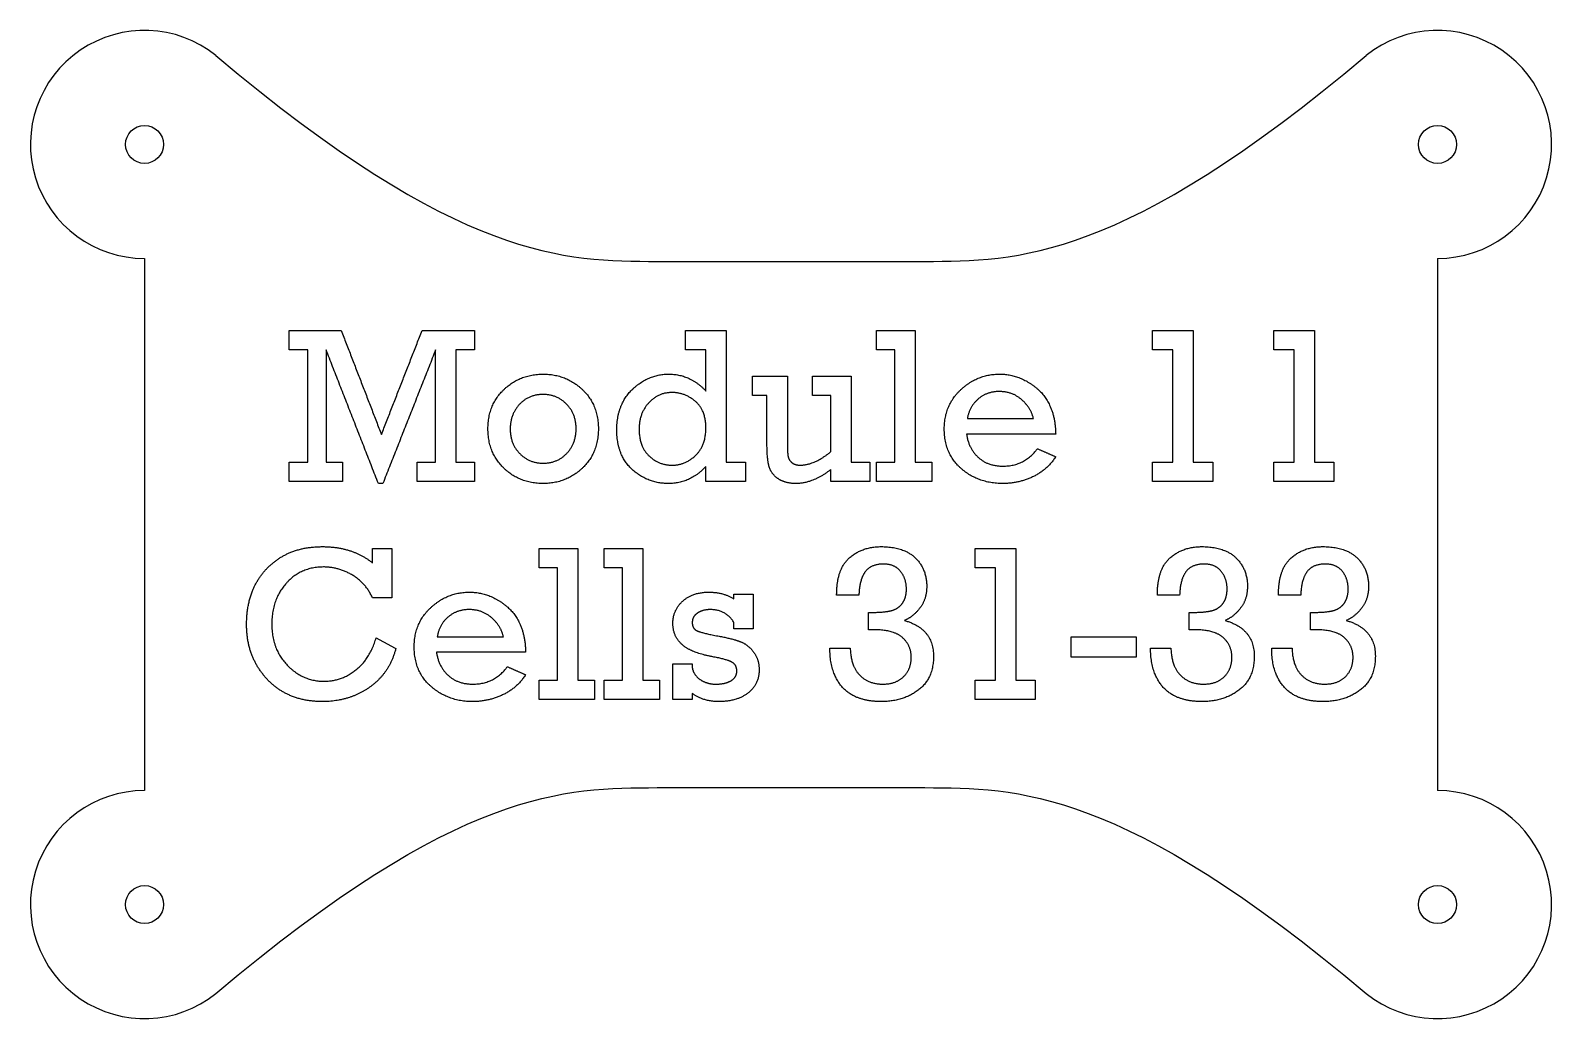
# Model space of a CAD drawing. Header units: inches. Extents: x 0.1 to 15.8, y 0.2 to 7.1.
# Drawn here: x 5.43 to 10.43, y 3.85 to 7.1 of the extents above; entities that cross this region are included whole.
import ezdxf

# ---------------------------------------------------------------- set-up
doc = ezdxf.new("R2010")
doc.units = ezdxf.units.IN
doc.header["$MEASUREMENT"] = 0
doc.layers.add('Default', color=18, linetype='Continuous', true_color=0x000000)

msp = doc.modelspace()

# ---------------------------------------------------------------- linework, layer by layer
at = {"layer": 'Default'}
for points in [[(5.8046, 6.3536), (5.8046, 4.6036)], [(10.0546, 6.3536), (10.0546, 4.6036)], [(7.4896, 6.3441), (8.3695, 6.3441)], [(7.4896, 4.6131), (8.3695, 4.6131)]]:
    msp.add_lwpolyline(points, dxfattribs=at)
for centre in [(5.8046, 6.7286), (10.0546, 6.7286), (5.8046, 4.2286), (10.0546, 4.2286)]:
    msp.add_circle(centre, 0.0625, dxfattribs=at)
for centre, start, end in [((5.8046, 6.7286), 51.361, 270), ((10.0546, 6.7286), 270, 128.639), ((5.8046, 4.2286), 90, 308.639), ((10.0546, 4.2286), 231.361, 90)]:
    msp.add_arc(centre, 0.375, start, end, dxfattribs=at)
for points, degree in [([(6.0387, 7.0215), (6.8412, 6.3441), (7.1895, 6.3441), (7.4896, 6.3441)], 3), ([(8.3695, 6.3441), (8.6696, 6.3441), (9.0179, 6.3441), (9.8204, 7.0215)], 3), ([(6.2805, 6.0528), (6.2805, 6.0847), (6.2805, 6.1165)], 2), ([(6.2805, 6.1165), (6.3658, 6.1165), (6.4511, 6.1165)], 2), ([(6.4511, 6.1165), (6.5172, 5.9455), (6.5833, 5.7745)], 2), ([(6.5833, 5.7745), (6.6501, 5.9455), (6.717, 6.1165)], 2), ([(6.717, 6.1165), (6.8029, 6.1165), (6.8888, 6.1165)], 2), ([(6.8888, 6.1165), (6.8888, 6.0847), (6.8888, 6.0528)], 2), ([(7.5831, 6.0528), (7.5831, 6.0847), (7.5831, 6.1165)], 2), ([(7.5831, 6.1165), (7.6499, 6.1165), (7.7168, 6.1165)], 2), ([(7.7168, 6.1165), (7.7168, 5.8999), (7.7168, 5.6834)], 2), ([(8.2105, 6.0528), (8.2105, 6.0847), (8.2105, 6.1165)], 2), ([(8.2105, 6.1165), (8.2741, 6.1165), (8.3378, 6.1165)], 2), ([(8.3378, 6.1165), (8.3378, 5.8999), (8.3378, 5.6834)], 2), ([(9.1181, 6.0528), (9.1181, 6.0847), (9.1181, 6.1165)], 2), ([(9.1181, 6.1165), (9.185, 6.1165), (9.2519, 6.1165)], 2), ([(9.2519, 6.1165), (9.2519, 5.8999), (9.2519, 5.6834)], 2), ([(9.5162, 6.0528), (9.5162, 6.0847), (9.5162, 6.1165)], 2), ([(9.5162, 6.1165), (9.5831, 6.1165), (9.6499, 6.1165)], 2), ([(9.6499, 6.1165), (9.6499, 5.8999), (9.6499, 5.6834)], 2), ([(6.341, 6.0528), (6.3108, 6.0528), (6.2805, 6.0528)], 2), ([(6.341, 5.6834), (6.341, 5.8681), (6.341, 6.0528)], 2), ([(6.5732, 5.6133), (6.4874, 5.8331), (6.4015, 6.0528)], 2), ([(6.4015, 6.0528), (6.4015, 5.8681), (6.4015, 5.6834)], 2), ([(6.7614, 6.0528), (6.6747, 5.8331), (6.588, 5.6133)], 2), ([(6.7614, 5.6834), (6.7614, 5.8681), (6.7614, 6.0528)], 2), ([(6.8888, 6.0528), (6.8585, 6.0528), (6.8283, 6.0528)], 2), ([(6.8283, 6.0528), (6.8283, 5.8681), (6.8283, 5.6834)], 2), ([(7.6499, 6.0528), (7.6165, 6.0528), (7.5831, 6.0528)], 2), ([(7.6499, 5.9174), (7.6499, 5.9851), (7.6499, 6.0528)], 2), ([(8.271, 6.0528), (8.2407, 6.0528), (8.2105, 6.0528)], 2), ([(8.271, 5.6834), (8.271, 5.8681), (8.271, 6.0528)], 2), ([(9.185, 6.0528), (9.1515, 6.0528), (9.1181, 6.0528)], 2), ([(9.185, 5.6834), (9.185, 5.8681), (9.185, 6.0528)], 2), ([(9.5831, 6.0528), (9.5496, 6.0528), (9.5162, 6.0528)], 2), ([(9.5831, 5.6834), (9.5831, 5.8681), (9.5831, 6.0528)], 2), ([(6.9862, 5.9227), (7.0389, 5.9732), (7.1149, 5.9732)], 2), ([(7.1149, 5.9732), (7.1895, 5.9732), (7.2429, 5.9234)], 2), ([(7.4094, 5.9241), (7.4618, 5.9732), (7.5279, 5.9732)], 2), ([(7.5279, 5.9732), (7.5978, 5.9732), (7.6499, 5.9174)], 2), ([(7.8028, 5.9031), (7.8028, 5.935), (7.8028, 5.9668)], 2), ([(7.8028, 5.9668), (7.8601, 5.9668), (7.9175, 5.9668)], 2), ([(7.9175, 5.9668), (7.9175, 5.8613), (7.9175, 5.7557)], 2), ([(8.0003, 5.9031), (8.0003, 5.935), (8.0003, 5.9668)], 2), ([(8.0003, 5.9668), (8.064, 5.9668), (8.1277, 5.9668)], 2), ([(8.1277, 5.9668), (8.1277, 5.8251), (8.1277, 5.6834)], 2), ([(8.4883, 5.9225), (8.5432, 5.9732), (8.6144, 5.9732)], 2), ([(8.6144, 5.9732), (8.6841, 5.9732), (8.7408, 5.9236)], 2), ([(6.9334, 5.7935), (6.9334, 5.8722), (6.9862, 5.9227)], 2), ([(7.1149, 5.9063), (7.0678, 5.9063), (7.0372, 5.8739)], 2), ([(7.1915, 5.8746), (7.1599, 5.9063), (7.1149, 5.9063)], 2), ([(7.2429, 5.9234), (7.2964, 5.8736), (7.2964, 5.7935)], 2), ([(7.357, 5.7899), (7.357, 5.875), (7.4094, 5.9241)], 2), ([(7.5386, 5.9127), (7.4928, 5.9127), (7.4615, 5.8781)], 2), ([(7.6156, 5.8833), (7.5813, 5.9127), (7.5386, 5.9127)], 2), ([(7.8506, 5.9031), (7.8267, 5.9031), (7.8028, 5.9031)], 2), ([(7.8506, 5.7449), (7.8506, 5.824), (7.8506, 5.9031)], 2), ([(8.0608, 5.9031), (8.0305, 5.9031), (8.0003, 5.9031)], 2), ([(8.0608, 5.7183), (8.0608, 5.8107), (8.0608, 5.9031)], 2), ([(8.4334, 5.7935), (8.4334, 5.8719), (8.4883, 5.9225)], 2), ([(8.6137, 5.9159), (8.5732, 5.9159), (8.5444, 5.891)], 2), ([(8.6887, 5.8883), (8.6581, 5.9159), (8.6137, 5.9159)], 2), ([(8.7408, 5.9236), (8.7975, 5.8739), (8.7996, 5.7757)], 2), ([(7.0372, 5.8739), (7.0066, 5.8414), (7.0066, 5.7933)], 2), ([(7.2232, 5.7933), (7.2232, 5.8428), (7.1915, 5.8746)], 2), ([(7.4615, 5.8781), (7.4302, 5.8435), (7.4302, 5.7929)], 2), ([(7.6499, 5.7961), (7.6499, 5.8539), (7.6156, 5.8833)], 2), ([(8.5444, 5.891), (8.5156, 5.8661), (8.5092, 5.8267)], 2), ([(8.7264, 5.8267), (8.7193, 5.8608), (8.6887, 5.8883)], 2), ([(8.5092, 5.8267), (8.6178, 5.8267), (8.7264, 5.8267)], 2), ([(6.9856, 5.664), (6.9334, 5.7146), (6.9334, 5.7935)], 2), ([(7.0066, 5.7933), (7.0066, 5.7433), (7.0381, 5.7118)], 2), ([(7.1921, 5.7121), (7.2232, 5.744), (7.2232, 5.7933)], 2), ([(7.2964, 5.7935), (7.2964, 5.7132), (7.2431, 5.6633)], 2), ([(7.408, 5.6592), (7.357, 5.7052), (7.357, 5.7899)], 2), ([(7.4302, 5.7929), (7.4302, 5.7355), (7.4624, 5.7047)], 2), ([(7.6163, 5.7063), (7.6499, 5.7388), (7.6499, 5.7961)], 2), ([(7.9175, 5.7557), (7.9175, 5.7175), (7.9196, 5.7042)], 2), ([(8.4897, 5.662), (8.4334, 5.7107), (8.4334, 5.7935)], 2), ([(8.7996, 5.7757), (8.6531, 5.7757), (8.5066, 5.7757)], 2), ([(8.5066, 5.7757), (8.5131, 5.7288), (8.5448, 5.6997)], 2), ([(7.0381, 5.7118), (7.0696, 5.6802), (7.1149, 5.6802)], 2), ([(7.1149, 5.6802), (7.161, 5.6802), (7.1921, 5.7121)], 2), ([(7.4624, 5.7047), (7.4945, 5.6738), (7.5394, 5.6738)], 2), ([(7.5394, 5.6738), (7.5827, 5.6738), (7.6163, 5.7063)], 2), ([(7.8581, 5.6675), (7.8506, 5.6915), (7.8506, 5.7449)], 2), ([(7.9196, 5.7042), (7.9218, 5.691), (7.9323, 5.6824)], 2), ([(7.9587, 5.6738), (8.0065, 5.6738), (8.0608, 5.7183)], 2), ([(8.626, 5.6706), (8.6977, 5.6706), (8.7395, 5.728)], 2), ([(8.7996, 5.7015), (8.7703, 5.6567), (8.7235, 5.635)], 2), ([(8.7395, 5.728), (8.7696, 5.7147), (8.7996, 5.7015)], 2), ([(6.2805, 5.6197), (6.2805, 5.6515), (6.2805, 5.6834)], 2), ([(6.2805, 5.6834), (6.3108, 5.6834), (6.341, 5.6834)], 2), ([(6.4015, 5.6834), (6.4286, 5.6834), (6.4557, 5.6834)], 2), ([(6.4557, 5.6834), (6.4557, 5.6515), (6.4557, 5.6197)], 2), ([(6.7009, 5.6197), (6.7009, 5.6515), (6.7009, 5.6834)], 2), ([(6.7009, 5.6834), (6.7312, 5.6834), (6.7614, 5.6834)], 2), ([(6.8283, 5.6834), (6.8585, 5.6834), (6.8888, 5.6834)], 2), ([(6.8888, 5.6834), (6.8888, 5.6515), (6.8888, 5.6197)], 2), ([(7.1149, 5.6133), (7.0379, 5.6133), (6.9856, 5.664)], 2), ([(7.2431, 5.6633), (7.1898, 5.6133), (7.1149, 5.6133)], 2), ([(7.5265, 5.6133), (7.459, 5.6133), (7.408, 5.6592)], 2), ([(7.6499, 5.6698), (7.5993, 5.6133), (7.5265, 5.6133)], 2), ([(7.6499, 5.6197), (7.6499, 5.6448), (7.6499, 5.6698)], 2), ([(7.7168, 5.6834), (7.7487, 5.6834), (7.7805, 5.6834)], 2), ([(7.7805, 5.6834), (7.7805, 5.6515), (7.7805, 5.6197)], 2), ([(7.8884, 5.6284), (7.8657, 5.6435), (7.8581, 5.6675)], 2), ([(7.9323, 5.6824), (7.9428, 5.6738), (7.9587, 5.6738)], 2), ([(8.0608, 5.6594), (8.0009, 5.6133), (7.946, 5.6133)], 2), ([(8.0608, 5.6197), (8.0608, 5.6395), (8.0608, 5.6594)], 2), ([(8.1277, 5.6834), (8.1579, 5.6834), (8.1882, 5.6834)], 2), ([(8.1882, 5.6834), (8.1882, 5.6515), (8.1882, 5.6197)], 2), ([(8.2105, 5.6197), (8.2105, 5.6515), (8.2105, 5.6834)], 2), ([(8.2105, 5.6834), (8.2407, 5.6834), (8.271, 5.6834)], 2), ([(8.3378, 5.6834), (8.3649, 5.6834), (8.392, 5.6834)], 2), ([(8.392, 5.6834), (8.392, 5.6515), (8.392, 5.6197)], 2), ([(8.6255, 5.6133), (8.546, 5.6133), (8.4897, 5.662)], 2), ([(8.5448, 5.6997), (8.5765, 5.6706), (8.626, 5.6706)], 2), ([(9.1181, 5.6197), (9.1181, 5.6515), (9.1181, 5.6834)], 2), ([(9.1181, 5.6834), (9.1515, 5.6834), (9.185, 5.6834)], 2), ([(9.2519, 5.6834), (9.2837, 5.6834), (9.3156, 5.6834)], 2), ([(9.3156, 5.6834), (9.3156, 5.6515), (9.3156, 5.6197)], 2), ([(9.5162, 5.6197), (9.5162, 5.6515), (9.5162, 5.6834)], 2), ([(9.5162, 5.6834), (9.5496, 5.6834), (9.5831, 5.6834)], 2), ([(9.6499, 5.6834), (9.6818, 5.6834), (9.7136, 5.6834)], 2), ([(9.7136, 5.6834), (9.7136, 5.6515), (9.7136, 5.6197)], 2), ([(6.4557, 5.6197), (6.3681, 5.6197), (6.2805, 5.6197)], 2), ([(6.588, 5.6133), (6.5806, 5.6133), (6.5732, 5.6133)], 2), ([(6.8888, 5.6197), (6.7949, 5.6197), (6.7009, 5.6197)], 2), ([(7.7805, 5.6197), (7.7152, 5.6197), (7.6499, 5.6197)], 2), ([(7.946, 5.6133), (7.9112, 5.6133), (7.8884, 5.6284)], 2), ([(8.1882, 5.6197), (8.1245, 5.6197), (8.0608, 5.6197)], 2), ([(8.392, 5.6197), (8.3012, 5.6197), (8.2105, 5.6197)], 2), ([(8.7235, 5.635), (8.6766, 5.6133), (8.6255, 5.6133)], 2), ([(9.3156, 5.6197), (9.2168, 5.6197), (9.1181, 5.6197)], 2), ([(9.7136, 5.6197), (9.6149, 5.6197), (9.5162, 5.6197)], 2), ([(6.2091, 5.3362), (6.2781, 5.4058), (6.3891, 5.4058)], 2), ([(6.3891, 5.4058), (6.4873, 5.4058), (6.5541, 5.3525)], 2), ([(8.1219, 5.3693), (8.1642, 5.4058), (8.2255, 5.4058)], 2), ([(8.2255, 5.4058), (8.3001, 5.4058), (8.3379, 5.369)], 2), ([(9.176, 5.3693), (9.2183, 5.4058), (9.2797, 5.4058)], 2), ([(9.2797, 5.4058), (9.3542, 5.4058), (9.3921, 5.369)], 2), ([(9.5741, 5.3693), (9.6164, 5.4058), (9.6777, 5.4058)], 2), ([(9.6777, 5.4058), (9.7523, 5.4058), (9.7902, 5.369)], 2), ([(6.5541, 5.3525), (6.5541, 5.376), (6.5541, 5.3994)], 2), ([(6.5541, 5.3994), (6.5859, 5.3994), (6.6178, 5.3994)], 2), ([(6.6178, 5.3994), (6.6178, 5.3182), (6.6178, 5.237)], 2), ([(7.1019, 5.3357), (7.1019, 5.3676), (7.1019, 5.3994)], 2), ([(7.1019, 5.3994), (7.1656, 5.3994), (7.2292, 5.3994)], 2), ([(7.2292, 5.3994), (7.2292, 5.1829), (7.2292, 4.9663)], 2), ([(7.3152, 5.3357), (7.3152, 5.3676), (7.3152, 5.3994)], 2), ([(7.3152, 5.3994), (7.3789, 5.3994), (7.4426, 5.3994)], 2), ([(7.4426, 5.3994), (7.4426, 5.1829), (7.4426, 4.9663)], 2), ([(8.0796, 5.2466), (8.0796, 5.3328), (8.1219, 5.3693)], 2), ([(8.3379, 5.369), (8.3757, 5.3322), (8.3757, 5.2751)], 2), ([(8.535, 5.3357), (8.535, 5.3676), (8.535, 5.3994)], 2), ([(8.535, 5.3994), (8.6019, 5.3994), (8.6687, 5.3994)], 2), ([(8.6687, 5.3994), (8.6687, 5.1829), (8.6687, 4.9663)], 2), ([(9.1337, 5.2466), (9.1337, 5.3328), (9.176, 5.3693)], 2), ([(9.3921, 5.369), (9.4299, 5.3322), (9.4299, 5.2751)], 2), ([(9.5318, 5.2466), (9.5318, 5.3328), (9.5741, 5.3693)], 2), ([(9.7902, 5.369), (9.828, 5.3322), (9.828, 5.2751)], 2), ([(6.1401, 5.1491), (6.1401, 5.2666), (6.2091, 5.3362)], 2), ([(6.3933, 5.3389), (6.3187, 5.3389), (6.2708, 5.2858)], 2), ([(6.4877, 5.3123), (6.4429, 5.3389), (6.3933, 5.3389)], 2), ([(6.5541, 5.237), (6.5325, 5.2856), (6.4877, 5.3123)], 2), ([(7.1624, 5.3357), (7.1321, 5.3357), (7.1019, 5.3357)], 2), ([(7.1624, 4.9663), (7.1624, 5.151), (7.1624, 5.3357)], 2), ([(7.3757, 5.3357), (7.3455, 5.3357), (7.3152, 5.3357)], 2), ([(7.3757, 4.9663), (7.3757, 5.151), (7.3757, 5.3357)], 2), ([(8.1734, 5.3229), (8.1546, 5.2973), (8.1528, 5.2466)], 2), ([(8.2335, 5.3485), (8.1923, 5.3485), (8.1734, 5.3229)], 2), ([(8.2898, 5.3242), (8.2708, 5.3485), (8.2335, 5.3485)], 2), ([(8.3089, 5.2661), (8.3089, 5.2999), (8.2898, 5.3242)], 2), ([(8.6019, 5.3357), (8.5684, 5.3357), (8.535, 5.3357)], 2), ([(8.6019, 4.9663), (8.6019, 5.151), (8.6019, 5.3357)], 2), ([(9.2276, 5.3229), (9.2087, 5.2973), (9.207, 5.2466)], 2), ([(9.2876, 5.3485), (9.2464, 5.3485), (9.2276, 5.3229)], 2), ([(9.344, 5.3242), (9.3249, 5.3485), (9.2876, 5.3485)], 2), ([(9.363, 5.2661), (9.363, 5.2999), (9.344, 5.3242)], 2), ([(9.6256, 5.3229), (9.6068, 5.2973), (9.605, 5.2466)], 2), ([(9.6857, 5.3485), (9.6445, 5.3485), (9.6256, 5.3229)], 2), ([(9.7421, 5.3242), (9.723, 5.3485), (9.6857, 5.3485)], 2), ([(9.7611, 5.2661), (9.7611, 5.2999), (9.7421, 5.3242)], 2), ([(6.2708, 5.2858), (6.2229, 5.2328), (6.2229, 5.1517)], 2), ([(6.7459, 5.2055), (6.8009, 5.2561), (6.872, 5.2561)], 2), ([(6.872, 5.2561), (6.9417, 5.2561), (6.9984, 5.2065)], 2), ([(7.5739, 5.2268), (7.6064, 5.2561), (7.6595, 5.2561)], 2), ([(7.6595, 5.2561), (7.7074, 5.2561), (7.742, 5.2338)], 2), ([(8.2959, 5.2199), (8.3089, 5.2382), (8.3089, 5.2661)], 2), ([(8.3757, 5.2751), (8.3757, 5.2329), (8.3533, 5.204)], 2), ([(9.35, 5.2199), (9.363, 5.2382), (9.363, 5.2661)], 2), ([(9.4299, 5.2751), (9.4299, 5.2329), (9.4074, 5.204)], 2), ([(9.7481, 5.2199), (9.7611, 5.2382), (9.7611, 5.2661)], 2), ([(9.828, 5.2751), (9.828, 5.2329), (9.8055, 5.204)], 2), ([(6.6178, 5.237), (6.5859, 5.237), (6.5541, 5.237)], 2), ([(6.691, 5.0764), (6.691, 5.1548), (6.7459, 5.2055)], 2), ([(6.9984, 5.2065), (7.0551, 5.1568), (7.0573, 5.0587)], 2), ([(7.5413, 5.154), (7.5413, 5.1975), (7.5739, 5.2268)], 2), ([(7.742, 5.2338), (7.742, 5.2418), (7.742, 5.2497)], 2), ([(7.742, 5.2497), (7.7738, 5.2497), (7.8057, 5.2497)], 2), ([(7.8057, 5.2497), (7.8057, 5.1924), (7.8057, 5.1351)], 2), ([(8.1528, 5.2466), (8.1162, 5.2466), (8.0796, 5.2466)], 2), ([(8.2594, 5.1954), (8.2828, 5.2016), (8.2959, 5.2199)], 2), ([(8.3533, 5.204), (8.3308, 5.1751), (8.3026, 5.1629)], 2), ([(9.207, 5.2466), (9.1703, 5.2466), (9.1337, 5.2466)], 2), ([(9.3136, 5.1954), (9.337, 5.2016), (9.35, 5.2199)], 2), ([(9.4074, 5.204), (9.385, 5.1751), (9.3567, 5.1629)], 2), ([(9.605, 5.2466), (9.5684, 5.2466), (9.5318, 5.2466)], 2), ([(9.7117, 5.1954), (9.7351, 5.2016), (9.7481, 5.2199)], 2), ([(9.8055, 5.204), (9.783, 5.1751), (9.7548, 5.1629)], 2), ([(6.2229, 5.1517), (6.2229, 5.0686), (6.2739, 5.0158)], 2), ([(6.802, 5.1739), (6.7732, 5.149), (6.7668, 5.1096)], 2), ([(6.8713, 5.1988), (6.8308, 5.1988), (6.802, 5.1739)], 2), ([(6.9463, 5.1712), (6.9158, 5.1988), (6.8713, 5.1988)], 2), ([(6.984, 5.1096), (6.9769, 5.1437), (6.9463, 5.1712)], 2), ([(7.5716, 5.0837), (7.5413, 5.1108), (7.5413, 5.154)], 2), ([(7.6218, 5.1871), (7.605, 5.1754), (7.605, 5.1561)], 2), ([(7.605, 5.1561), (7.605, 5.1363), (7.6209, 5.129)], 2), ([(7.6645, 5.1988), (7.6386, 5.1988), (7.6218, 5.1871)], 2), ([(7.742, 5.1562), (7.7154, 5.1988), (7.6645, 5.1988)], 2), ([(7.742, 5.1351), (7.742, 5.1456), (7.742, 5.1562)], 2), ([(8.1847, 5.1892), (8.236, 5.1892), (8.2594, 5.1954)], 2), ([(8.1847, 5.1319), (8.1847, 5.1606), (8.1847, 5.1892)], 2), ([(8.3026, 5.1629), (8.398, 5.1357), (8.398, 5.0456)], 2), ([(9.2388, 5.1892), (9.2902, 5.1892), (9.3136, 5.1954)], 2), ([(9.2388, 5.1319), (9.2388, 5.1606), (9.2388, 5.1892)], 2), ([(9.3567, 5.1629), (9.4522, 5.1357), (9.4522, 5.0456)], 2), ([(9.6369, 5.1892), (9.6882, 5.1892), (9.7117, 5.1954)], 2), ([(9.6369, 5.1319), (9.6369, 5.1606), (9.6369, 5.1892)], 2), ([(9.7548, 5.1629), (9.8503, 5.1357), (9.8503, 5.0456)], 2), ([(6.2084, 4.969), (6.1401, 5.0418), (6.1401, 5.1491)], 2), ([(6.4994, 5.0003), (6.5465, 5.0375), (6.5658, 5.1064)], 2), ([(6.5658, 5.1064), (6.5982, 5.0884), (6.6305, 5.0703)], 2), ([(6.7668, 5.1096), (6.8754, 5.1096), (6.984, 5.1096)], 2), ([(7.6209, 5.129), (7.6368, 5.1216), (7.689, 5.1121)], 2), ([(7.689, 5.1121), (7.7392, 5.1029), (7.765, 5.0924)], 2), ([(7.8057, 5.1351), (7.7738, 5.1351), (7.742, 5.1351)], 2), ([(8.2039, 5.1323), (8.1957, 5.1323), (8.1847, 5.1319)], 2), ([(8.2959, 5.1067), (8.2671, 5.1323), (8.2039, 5.1323)], 2), ([(8.3248, 5.0413), (8.3248, 5.0811), (8.2959, 5.1067)], 2), ([(8.8503, 5.1096), (8.957, 5.1096), (9.0636, 5.1096)], 2), ([(8.8503, 5.0427), (8.8503, 5.0762), (8.8503, 5.1096)], 2), ([(9.0636, 5.1096), (9.0636, 5.0762), (9.0636, 5.0427)], 2), ([(9.2581, 5.1323), (9.2498, 5.1323), (9.2388, 5.1319)], 2), ([(9.3501, 5.1067), (9.3212, 5.1323), (9.2581, 5.1323)], 2), ([(9.3789, 5.0413), (9.3789, 5.0811), (9.3501, 5.1067)], 2), ([(9.6561, 5.1323), (9.6479, 5.1323), (9.6369, 5.1319)], 2), ([(9.7482, 5.1067), (9.7193, 5.1323), (9.6561, 5.1323)], 2), ([(9.777, 5.0413), (9.777, 5.0811), (9.7482, 5.1067)], 2), ([(6.6305, 5.0703), (6.6087, 4.9874), (6.5423, 4.9418)], 2), ([(6.7474, 4.945), (6.691, 4.9937), (6.691, 5.0764)], 2), ([(7.0573, 5.0587), (6.9108, 5.0587), (6.7643, 5.0587)], 2), ([(6.7643, 5.0587), (6.7707, 5.0117), (6.8025, 4.9826)], 2), ([(7.6721, 5.0435), (7.6018, 5.0565), (7.5716, 5.0837)], 2), ([(7.765, 5.0924), (7.7908, 5.0819), (7.8078, 5.0576)], 2), ([(7.8078, 5.0576), (7.8248, 5.0332), (7.8248, 5.0008)], 2), ([(8.0991, 4.9428), (8.0573, 4.9893), (8.0573, 5.0714)], 2), ([(8.0573, 5.0714), (8.0907, 5.0714), (8.1242, 5.0714)], 2), ([(8.1242, 5.0714), (8.1259, 5.0141), (8.1547, 4.9838)], 2), ([(9.1533, 4.9428), (9.1114, 4.9893), (9.1114, 5.0714)], 2), ([(9.1114, 5.0714), (9.1449, 5.0714), (9.1783, 5.0714)], 2), ([(9.1783, 5.0714), (9.18, 5.0141), (9.2088, 4.9838)], 2), ([(9.5514, 4.9428), (9.5095, 4.9893), (9.5095, 5.0714)], 2), ([(9.5095, 5.0714), (9.5429, 5.0714), (9.5764, 5.0714)], 2), ([(9.5764, 5.0714), (9.5781, 5.0141), (9.6069, 4.9838)], 2), ([(6.2739, 5.0158), (6.3249, 4.9631), (6.3949, 4.9631)], 2), ([(6.3949, 4.9631), (6.4523, 4.9631), (6.4994, 5.0003)], 2), ([(6.8836, 4.9536), (6.9554, 4.9536), (6.9972, 5.0109)], 2), ([(6.9972, 5.0109), (7.0272, 4.9977), (7.0573, 4.9844)], 2), ([(7.5413, 4.9026), (7.5413, 4.9615), (7.5413, 5.0204)], 2), ([(7.5413, 5.0204), (7.5732, 5.0204), (7.605, 5.0204)], 2), ([(7.605, 5.0204), (7.605, 5.0147), (7.605, 5.009)], 2), ([(7.605, 5.009), (7.6081, 4.9849), (7.6302, 4.9692)], 2), ([(7.7355, 5.0257), (7.7195, 5.035), (7.6721, 5.0435)], 2), ([(7.7515, 4.9968), (7.7515, 5.0165), (7.7355, 5.0257)], 2), ([(7.8248, 5.0008), (7.8248, 4.9528), (7.7884, 4.9245)], 2), ([(8.2998, 4.9784), (8.3248, 5.0033), (8.3248, 5.0413)], 2), ([(8.398, 5.0456), (8.398, 4.9708), (8.3473, 4.9335)], 2), ([(9.0636, 5.0427), (8.957, 5.0427), (8.8503, 5.0427)], 2), ([(9.354, 4.9784), (9.3789, 5.0033), (9.3789, 5.0413)], 2), ([(9.4522, 5.0456), (9.4522, 4.9708), (9.4014, 4.9335)], 2), ([(9.7521, 4.9784), (9.777, 5.0033), (9.777, 5.0413)], 2), ([(9.8503, 5.0456), (9.8503, 4.9708), (9.7995, 4.9335)], 2), ([(6.3898, 4.8962), (6.2767, 4.8962), (6.2084, 4.969)], 2), ([(6.8025, 4.9826), (6.8342, 4.9536), (6.8836, 4.9536)], 2), ([(7.0573, 4.9844), (7.028, 4.9396), (6.9811, 4.9179)], 2), ([(7.1019, 4.9026), (7.1019, 4.9345), (7.1019, 4.9663)], 2), ([(7.1019, 4.9663), (7.1321, 4.9663), (7.1624, 4.9663)], 2), ([(7.2292, 4.9663), (7.2563, 4.9663), (7.2834, 4.9663)], 2), ([(7.2834, 4.9663), (7.2834, 4.9345), (7.2834, 4.9026)], 2), ([(7.3152, 4.9026), (7.3152, 4.9345), (7.3152, 4.9663)], 2), ([(7.3152, 4.9663), (7.3455, 4.9663), (7.3757, 4.9663)], 2), ([(7.4426, 4.9663), (7.4697, 4.9663), (7.4968, 4.9663)], 2), ([(7.4968, 4.9663), (7.4968, 4.9345), (7.4968, 4.9026)], 2), ([(7.6302, 4.9692), (7.6523, 4.9536), (7.6824, 4.9536)], 2), ([(7.6824, 4.9536), (7.7139, 4.9536), (7.7327, 4.965)], 2), ([(7.7327, 4.965), (7.7515, 4.9765), (7.7515, 4.9968)], 2), ([(8.1547, 4.9838), (8.1835, 4.9536), (8.2313, 4.9536)], 2), ([(8.2313, 4.9536), (8.2749, 4.9536), (8.2998, 4.9784)], 2), ([(8.535, 4.9026), (8.535, 4.9345), (8.535, 4.9663)], 2), ([(8.535, 4.9663), (8.5684, 4.9663), (8.6019, 4.9663)], 2), ([(8.6687, 4.9663), (8.7006, 4.9663), (8.7324, 4.9663)], 2), ([(8.7324, 4.9663), (8.7324, 4.9345), (8.7324, 4.9026)], 2), ([(9.2088, 4.9838), (9.2376, 4.9536), (9.2854, 4.9536)], 2), ([(9.2854, 4.9536), (9.329, 4.9536), (9.354, 4.9784)], 2), ([(9.6069, 4.9838), (9.6357, 4.9536), (9.6835, 4.9536)], 2), ([(9.6835, 4.9536), (9.7271, 4.9536), (9.7521, 4.9784)], 2), ([(6.5423, 4.9418), (6.476, 4.8962), (6.3898, 4.8962)], 2), ([(6.8831, 4.8962), (6.8037, 4.8962), (6.7474, 4.945)], 2), ([(6.9811, 4.9179), (6.9343, 4.8962), (6.8831, 4.8962)], 2), ([(7.2834, 4.9026), (7.1926, 4.9026), (7.1019, 4.9026)], 2), ([(7.4968, 4.9026), (7.406, 4.9026), (7.3152, 4.9026)], 2), ([(7.605, 4.9026), (7.5732, 4.9026), (7.5413, 4.9026)], 2), ([(7.694, 4.8962), (7.6395, 4.8962), (7.605, 4.9232)], 2), ([(7.605, 4.9232), (7.605, 4.9129), (7.605, 4.9026)], 2), ([(7.7884, 4.9245), (7.752, 4.8962), (7.694, 4.8962)], 2), ([(8.2282, 4.8962), (8.141, 4.8962), (8.0991, 4.9428)], 2), ([(8.3473, 4.9335), (8.2966, 4.8962), (8.2282, 4.8962)], 2), ([(8.7324, 4.9026), (8.6337, 4.9026), (8.535, 4.9026)], 2), ([(9.2823, 4.8962), (9.1951, 4.8962), (9.1533, 4.9428)], 2), ([(9.4014, 4.9335), (9.3507, 4.8962), (9.2823, 4.8962)], 2), ([(9.6804, 4.8962), (9.5932, 4.8962), (9.5514, 4.9428)], 2), ([(9.7995, 4.9335), (9.7488, 4.8962), (9.6804, 4.8962)], 2), ([(6.0387, 3.9357), (6.8412, 4.6131), (7.1895, 4.6131), (7.4896, 4.6131)], 3), ([(8.3695, 4.6131), (8.6696, 4.6131), (9.0179, 4.6131), (9.8204, 3.9357)], 3)]:
    msp.add_open_spline(points, degree=degree, dxfattribs=at)

doc.saveas('drawing.dxf')
